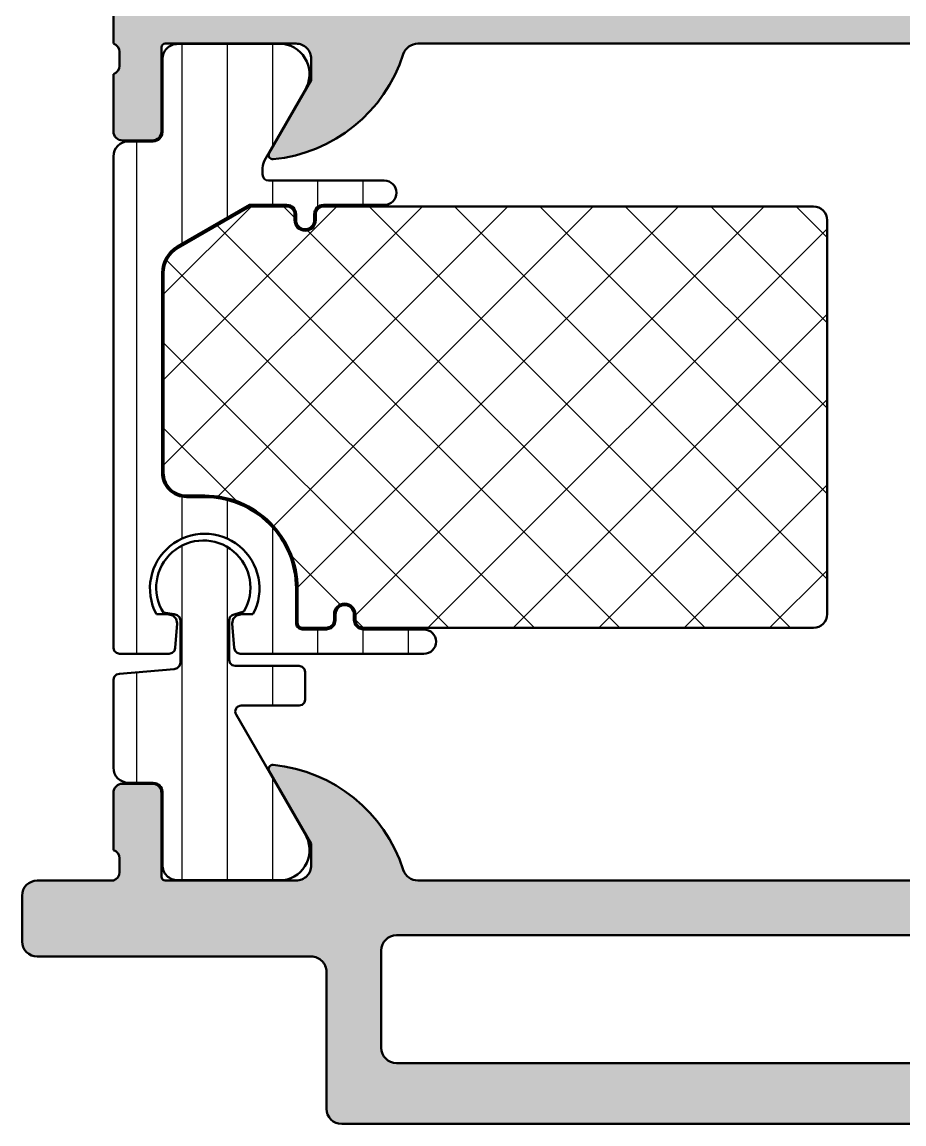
# Model space of a CAD drawing. Extents: x 20 to 78, y 3 to 75.
# Drawn here: x 20 to 48.97, y 3 to 39.21 of the extents above; entities that cross this region are included whole.
import ezdxf

# ---------------------------------------------------------------- set-up
doc = ezdxf.new("R2010")
doc.units = 0
for name, color, linetype, lineweight in [('0S-Alu contour', 7, 'Continuous', 50), ('0S-Alu hatch', 252, 'Continuous', 25), ('0S-Plastic contour', 254, 'Continuous', 50), ('0S-Plastic hatch', 253, 'Continuous', 25), ('0S-PT contour', 91, 'Continuous', 50), ('0S-PT hatch', 103, 'Continuous', 25)]:
    doc.layers.add(name, color=color, linetype=linetype, lineweight=lineweight)
pattern_1 = [(90, (0, 0), (-1.4859, 0), [])]

# ---------------------------------------------------------------- blocks, each defined once
blk = doc.blocks.new('375340__A5071674_271C_4E84_9B0F_8F9642A376C2_')
at = {"layer": '0S-Alu hatch'}
h = blk.add_hatch(color=256, dxfattribs=at)
edge = h.paths.add_edge_path()
edge.add_arc((20.49999999999986, 9.00001525878913), 0.5000000000000391, 180, 269.9999999994097)
edge.add_line((20.49999999999471, 8.50001525878909), (29.49999999999472, 8.50001525878912))
edge.add_ellipse((29.49999999999997, 8.000015258789148), major_axis=(-0.4999999999999716, 0), ratio=1, start_angle=180, end_angle=270.00000000060254, ccw=False)
edge.add_line((29.99999999999995, 8.000015258789148), (29.99999999999995, 3.499999999989682))
edge.add_arc((30.49999999999997, 3.500000000000056), 0.5000000000000285, 180, 269.9999999993975)
edge.add_line((30.49999999999471, 3.000000000000028), (77.49999999999471, 3.000000000000028))
edge.add_arc((77.49999999999994, 3.500000000000085), 0.500000000000057, 269.9999999994008, 360)
edge.add_line((78, 3.500000000000085), (78, 4.500015258789004))
edge.add_arc((77.49999999999996, 4.500015258789047), 0.5000000000000427, 0, 90.00000000058787)
edge.add_line((77.49999999999483, 5.00001525878909), (71.49999999999471, 5.00001525878909))
edge.add_ellipse((71.5, 5.500015258789083), major_axis=(-0.4999999999999929, 0), ratio=1, start_angle=0, end_angle=89.99999999939422, ccw=False)
edge.add_line((71, 5.500015258789083), (70.99999999999989, 8.50032806396476))
edge.add_ellipse((71.4999999531564, 8.50032715713316), major_axis=(-0.4999999531573404, 0), ratio=1, start_angle=269.99999463211884, end_angle=359.9998960848389, ccw=False)
edge.add_line((71.5, 9.000327110290497), (72.49999999999989, 9.000328063964815))
edge.add_arc((72.50000347460546, 9.500324589353578), 0.499996525400836, 269.999601836763, 360.0002888809716)
edge.add_line((72.99999999999994, 9.50032711029811), (72.99999999999994, 11.00032806396493))
edge.add_ellipse((73.07883644998506, 11.26784867812456), major_axis=(-0.2788950785628946, 0), ratio=1, start_angle=-1.1645887651362727, end_angle=73.5801241894705, ccw=False)
edge.add_line((72.79999898115089, 11.27351708361127), (72.79999897632993, 11.72711108361124))
edge.add_ellipse((73.07886707191292, 11.73277174605222), major_axis=(-0.2789255417371526, 0), ratio=1, start_angle=-73.57540483567988, end_angle=1.1628706818494265, ccw=False)
edge.add_line((72.9999999734262, 12.00031508573693), (72.9999999534447, 13.88032608574546))
edge.add_arc((72.69999995344469, 13.88032608255694), 0.3000000000000114, 1.2074182697e-06, 90.00000060895937)
edge.add_line((72.69999995025618, 14.18032608255695), (71.7200256312134, 14.18032607214138))
edge.add_arc((71.72002563440192, 13.88032607214137), 0.3000000000000078, 90.00000060896207, 180)
edge.add_line((71.42002563440191, 13.88032607214137), (71.42002566394883, 11.1003292663688))
edge.add_ellipse((71.32002566394883, 11.10032926530596), major_axis=(-0.1000000000000085, 0), ratio=1, start_angle=90.0000159331928, end_angle=180.0000008537737, ccw=False)
edge.add_line((71.3200256917575, 11.00032926530595), (66.99999999999994, 11.00032806396481))
edge.add_ellipse((66.99999999999994, 11.50032806396481), major_axis=(-0.5, 0), ratio=1, start_angle=0, end_angle=90, ccw=False)
edge.add_line((66.49999999999994, 11.50032806396481), (66.5, 12.2003280639648))
edge.add_line((66.5, 12.2003280639648), (67.8814954576223, 14.59314838699237))
edge.add_arc((67.76188021535167, 14.66220827931655), 0.1381197846482826, 329.9999999999814, 455.6225775507662)
edge.add_arc((68.23822324117376, 9.823719202117354), 4.999999999999666, 95.62257755079301, 162.2515836439292)
edge.add_ellipse((62.99999999999987, 11.50032806396526), major_axis=(-0.5000000000004409, 0), ratio=1, start_angle=90.00000000000159, end_angle=162.251583643929, ccw=False)
edge.add_line((62.99999999999989, 11.00032806396482), (32.99998855590814, 11.00032806396481))
edge.add_ellipse((32.99998855590851, 11.50032806396469), major_axis=(-0.4999999999998828, 0), ratio=1, start_angle=17.74841635603059, end_angle=89.99999999995771, ccw=False)
edge.add_arc((27.76176531473476, 9.823719202116813), 5.000000000000082, 17.7484163560751, 84.3774224492117)
edge.add_arc((28.23810834055643, 14.66220827931647), 0.1381197846482686, 84.37742244921245, 210.0000000000044)
edge.add_line((28.1184930982858, 14.59314838699233), (29.49998855590817, 12.2003280639648))
edge.add_line((29.49998855590817, 12.2003280639648), (29.49998855590815, 11.50032806396481))
edge.add_ellipse((28.99998855590815, 11.50032806396481), major_axis=(-0.5, 0), ratio=1, start_angle=89.9999999999992, end_angle=180, ccw=False)
edge.add_line((28.99998855590814, 11.00032806396481), (24.69996287495087, 11.00032806396481))
edge.add_ellipse((24.69996287495087, 11.12032806396481), major_axis=(-0.1199999999999992, 0), ratio=1, start_angle=0, end_angle=90, ccw=False)
edge.add_line((24.57996287495087, 11.12032806396481), (24.57996287495087, 13.88032606396478))
edge.add_arc((24.27996287495086, 13.8803260639648), 0.3000000000000114, 0, 89.99999999999729)
edge.add_line((24.27996287495088, 14.18032606396481), (23.29998855590808, 14.18032606396481))
edge.add_arc((23.29998855590809, 13.88032606396482), 0.2999999999999865, 90.00000000000273, 180)
edge.add_line((22.99998855590811, 13.88032606396482), (22.9999885559081, 12.00031506395627))
edge.add_ellipse((22.92112146026494, 11.73277172343335), major_axis=(-0.2789255417371317, 0), ratio=1, start_angle=178.8371299271142, end_angle=253.575405444647, ccw=False)
edge.add_line((23.19998955590809, 11.72711106395629), (23.1999895559081, 11.27351706395632))
edge.add_ellipse((22.92115210500374, 11.26784865915085), major_axis=(-0.2788950606229541, 0), ratio=1, start_angle=106.41987709350869, end_angle=181.1645887000774, ccw=False)
edge.add_line((22.99998855590808, 11.00032806396482), (20.49999618530267, 11.00032806396481))
edge.add_arc((20.5000080903287, 10.5003161589388), 0.5000119051677437, 90.0013641830113, 179.9986358169143)
edge.add_line((19.99999618530268, 10.50032806396547), (19.99999999999982, 9.00001525878913))
edge = h.paths.add_edge_path()
edge.add_ellipse((32.29998779296871, 5.500015258789161), major_axis=(-0.500000000000071, 0), ratio=1, start_angle=0, end_angle=89.99999999939911, ccw=False)
edge.add_line((31.79998779296864, 5.500015258789161), (31.79998779296864, 8.700332641601669))
edge.add_ellipse((32.2999877929687, 8.700332641601669), major_axis=(-0.500000000000064, 0), ratio=1, start_angle=270.00000000059356, end_angle=360, ccw=False)
edge.add_line((32.29998779296352, 9.200332641601733), (68.70000076293945, 9.200332641601534))
edge.add_ellipse((68.69999554793452, 8.700327426596651), major_axis=(-0.5000052150320791, 0), ratio=1, start_angle=180.0005975897139, end_angle=269.9994024106873, ccw=False)
edge.add_line((69.20000076293941, 8.700332641601562), (69.19998168945307, 5.500015258789083))
edge.add_ellipse((68.6999816894531, 5.500015258789083), major_axis=(-0.4999999999999716, 0), ratio=1, start_angle=89.999999999404, end_angle=180, ccw=False)
edge.add_line((68.6999816894479, 5.000015258789112), (32.29998779296347, 5.00001525878909))
at = {"layer": '0S-Alu contour', "color": 7}
for points in [[(28.1184930982858, 14.59314838699233), (29.49998855590817, 12.2003280639648), (29.49998855590815, 11.50032806396481)], [(66.49999999999994, 11.50032806396481), (66.5, 12.2003280639648), (67.8814954576223, 14.59314838699237)], [(24.27996287495088, 14.18032606396481), (23.29998855590808, 14.18032606396481)], [(72.69999995025618, 14.18032608255695), (71.7200256312134, 14.18032607214138)], [(22.99998855590811, 13.88032606396482), (22.9999885559081, 12.00031506395627)], [(24.57996287495087, 11.12032806396481), (24.57996287495087, 13.88032606396478)], [(71.42002563440191, 13.88032607214137), (71.42002566394883, 11.1003292663688)], [(72.9999999734262, 12.00031508573693), (72.9999999534447, 13.88032608574546)], [(23.19998955590809, 11.72711106395629), (23.1999895559081, 11.27351706395632)], [(72.79999898115089, 11.27351708361127), (72.79999897632993, 11.72711108361124)], [(22.99998855590808, 11.00032806396482), (20.49999618530267, 11.00032806396481)], [(28.99998855590814, 11.00032806396481), (24.69996287495087, 11.00032806396481)], [(62.99999999999989, 11.00032806396482), (32.99998855590814, 11.00032806396481)], [(71.3200256917575, 11.00032926530595), (66.99999999999994, 11.00032806396481)], [(72.99999999999994, 9.50032711029811), (72.99999999999994, 11.00032806396493)], [(19.99999618530268, 10.50032806396547), (19.99999999999982, 9.00001525878913)], [(32.29998779296352, 9.200332641601733), (68.70000076293945, 9.200332641601534)], [(31.79998779296864, 5.500015258789161), (31.79998779296864, 8.700332641601669)], [(69.20000076293941, 8.700332641601562), (69.19998168945307, 5.500015258789083)], [(71.5, 9.000327110290497), (72.49999999999989, 9.000328063964815)], [(20.49999999999471, 8.50001525878909), (29.49999999999472, 8.50001525878912)], [(71, 5.500015258789083), (70.99999999999989, 8.50032806396476)], [(29.99999999999995, 8.000015258789148), (29.99999999999995, 3.499999999989682)], [(68.6999816894479, 5.000015258789112), (32.29998779296347, 5.00001525878909)], [(77.49999999999483, 5.00001525878909), (71.49999999999471, 5.00001525878909)], [(78, 3.500000000000085), (78, 4.500015258789004)], [(30.49999999999471, 3.000000000000028), (77.49999999999471, 3.000000000000028)]]:
    blk.add_lwpolyline(points, dxfattribs=at)
for centre, radius, start, end in [((28.23810834055643, 14.66220827931647), 0.1381197846482686, 84.37742244921245, 210.0000000000044), ((27.76176531473476, 9.823719202116813), 5.000000000000082, 17.7484163560751, 84.3774224492117), ((68.23822324117376, 9.823719202117354), 4.999999999999666, 95.62257755079301, 162.2515836439292), ((67.76188021535167, 14.66220827931655), 0.1381197846482826, 329.9999999999814, 95.62257755076632), ((23.29998855590809, 13.88032606396482), 0.2999999999999865, 90.00000000000273, 180), ((24.27996287495086, 13.8803260639648), 0.3000000000000114, 0, 89.99999999999729), ((71.72002563440192, 13.88032607214137), 0.3000000000000078, 90.00000060896207, 180), ((72.69999995344469, 13.88032608255694), 0.3000000000000114, 1.2074182697e-06, 90.00000060895937), ((20.5000080903287, 10.5003161589388), 0.5000119051677437, 90.0013641830113, 179.9986358169143), ((72.50000347460546, 9.500324589353578), 0.499996525400836, 269.999601836763, 0.0002888809716084), ((20.49999999999986, 9.00001525878913), 0.5000000000000391, 180, 269.9999999994097), ((77.49999999999996, 4.500015258789047), 0.5000000000000427, 0, 90.00000000058787), ((30.49999999999997, 3.500000000000056), 0.5000000000000285, 180, 269.9999999993975), ((77.49999999999994, 3.500000000000085), 0.500000000000057, 269.9999999994008, 0)]:
    blk.add_arc(centre, radius, start, end, dxfattribs=at)
at = {"layer": '0S-Alu contour', "color": 7, "extrusion": (0, 0, -1)}
for centre, radius, start, end in [((-22.92112146026494, 11.73277172343335), 0.2789255417371317, 106.424594555353, 181.1628700728859), ((-73.07886707191292, 11.73277174605222), 0.2789255417371526, 358.8371293181506, 73.57540483567992), ((-22.92115210500374, 11.26784865915085), 0.2788950606229541, 178.8354112999226, 253.5801229064913), ((-28.99998855590815, 11.50032806396481), 0.5, 180, 270.0000000000008), ((-32.99998855590851, 11.50032806396469), 0.4999999999998828, 270.0000000000423, 342.2515836439694), ((-62.99999999999987, 11.50032806396526), 0.5000000000004409, 197.748416356071, 269.9999999999984), ((-66.99999999999994, 11.50032806396481), 0.5, 270, 0), ((-73.07883644998506, 11.26784867812456), 0.2788950785628946, 286.4198758105295, 1.164588765136262), ((-24.69996287495087, 11.12032806396481), 0.1199999999999992, 270, 0), ((-71.32002566394883, 11.10032926530596), 0.1000000000000085, 179.9999991462263, 269.9999840668072), ((-32.2999877929687, 8.700332641601669), 0.500000000000064, 0, 89.99999999940643), ((-68.69999554793452, 8.700327426596651), 0.5000052150320791, 90.0005975893127, 179.9994024102861), ((-71.4999999531564, 8.50032715713316), 0.4999999531573404, 0.0001039151611164, 90.00000536788116), ((-29.49999999999997, 8.000015258789148), 0.4999999999999716, 89.99999999939747, 180), ((-32.29998779296871, 5.500015258789161), 0.500000000000071, 270.0000000006009, 0), ((-68.6999816894531, 5.500015258789083), 0.4999999999999716, 180, 270.000000000596), ((-71.5, 5.500015258789083), 0.4999999999999929, 270.0000000006058, 0)]:
    blk.add_arc(centre, radius, start, end, dxfattribs=at)
blk = doc.blocks.new('396920__4C8596DD_F384_4D87_B478_83CBD85B1B11_')
at = {"layer": '0S-PT hatch'}
h = blk.add_hatch(dxfattribs=at)
h.set_pattern_fill('ANSI37', color=256, scale=0.625, angle=90, style=0)
h.set_pattern_definition([(135, (0, 0), (-1.403165018917055, -1.403165018917055), []), (225, (0, 0), (1.403165018917055, -1.403165018917055), [])])
edge = h.paths.add_edge_path()
edge.add_line((46.44938741860836, 32.70000000000194), (46.44938741860838, 19.75024507800028))
edge.add_ellipse((45.99938700138305, 19.75024549521864), major_axis=(-0.4500004172255191, 0), ratio=1, start_angle=89.9999468781561, end_angle=179.999946880457, ccw=False)
edge.add_line((45.99938658416468, 19.30024507799332), (31.20656303434222, 19.2999982024299))
edge.add_line((31.20656303434222, 19.2999982024299), (31.0758682237414, 19.3349919706396))
edge.add_line((31.0758682237414, 19.3349919706396), (30.98500325130626, 19.4258443176791))
edge.add_line((30.98500325130626, 19.4258443176791), (30.94998245239246, 19.55656736054949))
edge.add_line((30.94998245239246, 19.55656736054949), (30.94998245239246, 19.74999809265137))
edge.add_arc((30.59998703002918, 19.74999809265137), 0.3499954223632784, 0, 180)
edge.add_line((30.2499916076659, 19.74999809265137), (30.2499916076659, 19.55656736054949))
edge.add_line((30.2499916076659, 19.55656736054949), (30.21497080875209, 19.42584431767909))
edge.add_line((30.21497080875209, 19.42584431767909), (30.12410583631695, 19.3349919706396))
edge.add_line((30.12410583631695, 19.3349919706396), (29.99341061571499, 19.29999809265137))
edge.add_line((29.99341061571499, 19.29999809265137), (29.20656859595027, 19.29999809265137))
edge.add_line((29.20656859595027, 19.29999809265137), (29.12587151653939, 19.32162239777047))
edge.add_line((29.12587151653939, 19.32162239777047), (29.07161213774129, 19.37585915907012))
edge.add_line((29.07161213774129, 19.37585915907012), (29.04998855590808, 19.45659048167748))
edge.add_line((29.04998855590808, 19.45659048167748), (29.04998855589551, 20.59997255743553))
edge.add_arc((26.00005638417011, 20.60004150683832), 3.049932172504766, 359.9987047223895, 450.0012742162533)
edge.add_line((25.99998855590808, 23.64997367858886), (25.39996445744135, 23.64997367858887))
edge.add_ellipse((25.39918394468553, 24.39917064067953), major_axis=(-0.7491973686593121, 0), ratio=1, start_angle=-0.06307231385608247, end_angle=90.0596906726118, ccw=False)
edge.add_line((24.64998702996623, 24.39999537161842), (24.65000228871607, 30.96374640628945))
edge.add_ellipse((25.59993284316944, 30.96380713441112), major_axis=(-0.9499305563945183, 0), ratio=1, start_angle=-60.010337706228995, end_angle=0.003662862479927753, ccw=False)
edge.add_line((25.12511600350764, 31.78655681125431), (27.48715120356548, 33.15000000009987))
edge.add_line((27.48715120356548, 33.15000000009987), (28.69998855590806, 33.15000000009987))
edge.add_ellipse((28.69998855590807, 32.90000000009989), major_axis=(-0.2499999999999787, 0), ratio=1, start_angle=180, end_angle=270.00000000000165, ccw=False)
edge.add_line((28.94998855590805, 32.90000000009989), (28.94998855590802, 32.7000000001))
edge.add_arc((29.29998855590802, 32.70000000009997), 0.3499999999999943, 180, 360)
edge.add_line((29.64998855590801, 32.70000000009993), (29.64998855590802, 32.90000000009987))
edge.add_ellipse((29.89998855581013, 32.90000000009985), major_axis=(-0.2499999999021085, 0), ratio=1, start_angle=269.9999999999984, end_angle=360, ccw=False)
edge.add_line((29.89998855581013, 33.15000000000196), (45.99938741860836, 33.15000000000196))
edge.add_ellipse((45.99938741860836, 32.70000000000195), major_axis=(-0.45000000000001, 0), ratio=1, start_angle=180, end_angle=270, ccw=False)
at = {"layer": '0S-PT contour', "color": 7}
for points in [[(25.12511600350764, 31.78655681125431), (27.48715120356548, 33.15000000009987), (28.69998855590806, 33.15000000009987)], [(29.89998855581013, 33.15000000000196), (45.99938741860836, 33.15000000000196)], [(28.94998855590805, 32.90000000009989), (28.94998855590802, 32.7000000001)], [(29.64998855590801, 32.70000000009993), (29.64998855590802, 32.90000000009987)], [(46.44938741860836, 32.70000000000194), (46.44938741860838, 19.75024507800028)], [(24.64998702996623, 24.39999537161842), (24.65000228871607, 30.96374640628945)], [(25.99998855590808, 23.64997367858886), (25.39996445744135, 23.64997367858887)], [(30.2499916076659, 19.74999809265137), (30.2499916076659, 19.55656736054949), (30.21497080875209, 19.42584431767909), (30.12410583631695, 19.3349919706396), (29.99341061571499, 19.29999809265137), (29.20656859595027, 19.29999809265137), (29.12587151653939, 19.32162239777047), (29.07161213774129, 19.37585915907012), (29.04998855590808, 19.45659048167748), (29.04998855589551, 20.59997255743553)], [(45.99938658416468, 19.30024507799332), (31.20656303434222, 19.2999982024299), (31.0758682237414, 19.3349919706396), (30.98500325130626, 19.4258443176791), (30.94998245239246, 19.55656736054949), (30.94998245239246, 19.74999809265137)]]:
    blk.add_lwpolyline(points, dxfattribs=at)
at = {"layer": '0S-PT contour', "color": 7, "extrusion": (0, 0, -1)}
for centre, radius, start, end in [((-28.69998855590807, 32.90000000009989), 0.2499999999999787, 89.99999999999837, 180), ((-29.89998855581013, 32.90000000009985), 0.2499999999021085, 0, 90.0000000000016), ((-45.99938741860836, 32.70000000000195), 0.45000000000001, 90, 180), ((-25.59993284316944, 30.96380713441112), 0.9499305563945183, 359.9963371375201, 60.01033770622909), ((-25.39918394468553, 24.39917064067953), 0.7491973686593121, 269.9403093273882, 0.0630723138560734), ((-45.99938700138305, 19.75024549521864), 0.4500004172255191, 180.0000531195431, 270.0000531218439)]:
    blk.add_arc(centre, radius, start, end, dxfattribs=at)
at = {"layer": '0S-PT contour', "color": 7}
for centre, radius, start, end in [((29.29998855590802, 32.70000000009997), 0.3499999999999943, 180, 0), ((26.00005638417011, 20.60004150683832), 3.049932172504766, 359.9987047223895, 90.00127421625345), ((30.59998703002918, 19.74999809265137), 0.3499954223632784, 0, 180)]:
    blk.add_arc(centre, radius, start, end, dxfattribs=at)
blk = doc.blocks.new('244459__AC89F618_1241_4E3F_944A_7734D0C1E41D___4412F207_2E21_4C2D_89C8_6BF195D587E9_')
at = {"layer": '0S-Plastic hatch'}
h = blk.add_hatch(dxfattribs=at)
h.set_pattern_fill('ANSI31', color=256, scale=0.4680000000000001, angle=45, style=0)
h.set_pattern_definition(pattern_1)
edge = h.paths.add_edge_path()
edge.add_arc((23.49998855590808, 14.709997), 0.5, 180, 270)
edge.add_line((23.49998855590808, 14.209997), (24.31031988924142, 14.209997))
edge.add_ellipse((24.31031988924142, 13.909997), major_axis=(-0.3000000000000024, 0), ratio=1, start_angle=180, end_angle=270.00000000000136, ccw=False)
edge.add_line((24.61031988924143, 13.909997), (24.6099879388444, 11.50999861706369))
edge.add_arc((25.10998391628301, 11.50999597743861), 0.4999959774455762, 179.9996975182267, 270.0003024811859)
edge.add_line((25.10998655590808, 11.01), (28.58652805400756, 11.01))
edge.add_arc((28.44421740501621, 11.99981807472284), 0.9999960709244742, 278.1816080518999, 392.7270160998405)
edge.add_line((29.28547005400755, 12.540453), (27.02829234460199, 16.45000001028018))
edge.add_ellipse((27.20149743129415, 16.55), major_axis=(-0.2000000000000039, 0), ratio=1, start_angle=-90, end_angle=29.999996599343092, ccw=False)
edge.add_line((27.20149743129415, 16.75), (29.09997940063465, 16.75))
edge.add_line((29.09997940063465, 16.75), (29.19990158081043, 16.77691650390625))
edge.add_line((29.19990158081043, 16.77691650390625), (29.27306747436512, 16.85009765625))
edge.add_line((29.27306747436512, 16.85009765625), (29.29998397827136, 16.95001220703125))
edge.add_line((29.29998397827136, 16.95001220703125), (29.29998397827136, 17.85000610351562))
edge.add_line((29.29998397827136, 17.85000610351562), (29.27307510375964, 17.94992065429687))
edge.add_line((29.27307510375964, 17.94992065429687), (29.19990158081043, 18.02310180664062))
edge.add_line((29.19990158081043, 18.02310180664062), (29.09997940063465, 18.05001831054687))
edge.add_line((29.09997940063465, 18.05001831054687), (26.99998092651355, 18.05001831054687))
edge.add_line((26.99998092651355, 18.05001831054687), (26.9000663757323, 18.07693481445312))
edge.add_line((26.9000663757323, 18.07693481445312), (26.82689285278308, 18.15008544921875))
edge.add_line((26.82689285278308, 18.15008544921875), (26.79998397827136, 18.25))
edge.add_line((26.79998397827136, 18.25), (26.79998397827136, 19.55002021789551))
edge.add_line((26.79998397827136, 19.55002021789551), (26.82689285278308, 19.64993476867675))
edge.add_line((26.82689285278308, 19.64993476867675), (26.9000663757323, 19.72311592102051))
edge.add_line((26.9000663757323, 19.72311592102051), (26.99998855590808, 19.75003242492675))
edge.add_line((26.99998855590808, 19.75003242492675), (27.28691777583112, 19.83589666460742))
edge.add_arc((25.955723428257, 20.62517333012356), 1.547590399860873, 329.3359308822939, 572.1180764918583)
edge.add_line((24.6449851989745, 19.80237241857879), (24.99998092651355, 19.75003242492675))
edge.add_line((24.99998092651355, 19.75003242492675), (25.09990310668933, 19.72311592102051))
edge.add_line((25.09990310668933, 19.72311592102051), (25.17307662963855, 19.64993476867675))
edge.add_line((25.17307662963855, 19.64993476867675), (25.19998550415027, 19.55002021789551))
edge.add_line((25.19998550415027, 19.55002021789551), (25.19998550415027, 18.1500244140625))
edge.add_line((25.19998550415027, 18.1500244140625), (25.17307662963855, 18.05007934570312))
edge.add_line((25.17307662963855, 18.05007934570312), (25.09990310668933, 17.9769287109375))
edge.add_line((25.09990310668933, 17.9769287109375), (24.99998855590809, 17.95001220703125))
edge.add_line((24.99998855590809, 17.95001220703125), (23.19998550415027, 17.79251098632812))
edge.add_line((23.19998550415027, 17.79251098632812), (23.10007095336902, 17.76559448242187))
edge.add_line((23.10007095336902, 17.76559448242187), (23.0268974304198, 17.69241333007812))
edge.add_line((23.0268974304198, 17.69241333007812), (22.99998855590835, 17.59249877929687))
edge.add_line((22.99998855590835, 17.59249877929687), (22.99998855590808, 14.709997))
at = {"layer": '0S-Plastic contour', "color": 7}
for points in [[(24.6449851989745, 19.80237241857879), (24.99998092651355, 19.75003242492675), (25.09990310668933, 19.72311592102051), (25.17307662963855, 19.64993476867675), (25.19998550415027, 19.55002021789551), (25.19998550415027, 18.1500244140625), (25.17307662963855, 18.05007934570312), (25.09990310668933, 17.9769287109375), (24.99998855590809, 17.95001220703125), (23.19998550415027, 17.79251098632812), (23.10007095336902, 17.76559448242187), (23.0268974304198, 17.69241333007812), (22.99998855590835, 17.59249877929687), (22.99998855590808, 14.709997)], [(27.20149743129415, 16.75), (29.09997940063465, 16.75), (29.19990158081043, 16.77691650390625), (29.27306747436512, 16.85009765625), (29.29998397827136, 16.95001220703125), (29.29998397827136, 17.85000610351562), (29.27307510375964, 17.94992065429687), (29.19990158081043, 18.02310180664062), (29.09997940063465, 18.05001831054687), (26.99998092651355, 18.05001831054687), (26.9000663757323, 18.07693481445312), (26.82689285278308, 18.15008544921875), (26.79998397827136, 18.25), (26.79998397827136, 19.55002021789551), (26.82689285278308, 19.64993476867675), (26.9000663757323, 19.72311592102051), (26.99998855590808, 19.75003242492675), (27.28691777583112, 19.83589666460742)], [(29.28547005400755, 12.540453), (27.02829234460199, 16.45000001028018)], [(23.49998855590808, 14.209997), (24.31031988924142, 14.209997)], [(24.61031988924143, 13.909997), (24.6099879388444, 11.50999861706369)], [(25.10998655590808, 11.01), (28.58652805400756, 11.01)]]:
    blk.add_lwpolyline(points, dxfattribs=at)
for centre, radius, start, end in [((25.955723428257, 20.62517333012356), 1.547590399860873, 329.3359308822939, 212.1180764918583), ((23.49998855590808, 14.709997), 0.5, 180, 270), ((28.44421740501621, 11.99981807472284), 0.9999960709244742, 278.1816080518999, 32.72701609984053), ((25.10998391628301, 11.50999597743861), 0.4999959774455762, 179.9996975182267, 270.0003024811859)]:
    blk.add_arc(centre, radius, start, end, dxfattribs=at)
at = {"layer": '0S-Plastic contour', "color": 7, "extrusion": (0, 0, -1)}
for centre, radius, start, end in [((-27.20149743129415, 16.55), 0.2000000000000039, 330.0000034006569, 90), ((-24.31031988924142, 13.909997), 0.3000000000000025, 89.99999999999864, 180)]:
    blk.add_arc(centre, radius, start, end, dxfattribs=at)
blk = doc.blocks.new('244459__7D7C4C1E_C93D_44DE_877D_CED6B408ABBB___510D1E18_477C_4E93_AF02_49BF11084883_')
at = {"layer": '0S-Plastic hatch'}
h = blk.add_hatch(dxfattribs=at)
h.set_pattern_fill('ANSI31', color=256, scale=0.4680000000000001, angle=45, style=0)
h.set_pattern_definition(pattern_1)
edge = h.paths.add_edge_path()
edge.add_line((22.99998855590808, 34.79000300009986), (22.99998855590808, 18.65002250671387))
edge.add_line((22.99998855590808, 18.65002250671387), (23.02690505981433, 18.55010795593262))
edge.add_line((23.02690505981433, 18.55010795593262), (23.10007095336902, 18.47692680358887))
edge.add_line((23.10007095336902, 18.47692680358887), (23.20000076293933, 18.45001029968262))
edge.add_line((23.20000076293933, 18.45001029968262), (24.83000564575184, 18.45001029968262))
edge.add_line((24.83000564575184, 18.45001029968262), (24.92992019653308, 18.47692680358887))
edge.add_line((24.92992019653308, 18.47692680358887), (25.00308609008777, 18.55010795593262))
edge.add_line((25.00308609008777, 18.55010795593262), (25.03000259399402, 18.65002250671387))
edge.add_line((25.03000259399402, 18.65002250671387), (25.09999465942371, 19.45001029968262))
edge.add_line((25.09999465942371, 19.45001029968262), (25.05998611450183, 19.60015678405762))
edge.add_line((25.05998611450183, 19.60015678405762), (24.95012283325183, 19.71002006530762))
edge.add_line((24.95012283325183, 19.71002006530762), (24.78198623657215, 19.74999809265137))
edge.add_line((24.78198623657215, 19.74999809265137), (24.41342544555652, 19.74999809265137))
edge.add_ellipse((25.99998855590808, 20.59650078484448), major_axis=(-1.798262859266857, 0), ratio=1, start_angle=151.918075429822, end_angle=28.081924570178103, ccw=False)
edge.add_line((27.58655166625965, 19.74999809265137), (27.21799087524402, 19.74999809265137))
edge.add_line((27.21799087524402, 19.74999809265137), (27.04985427856434, 19.71002006530762))
edge.add_line((27.04985427856434, 19.71002006530762), (26.93999099731434, 19.60015678405762))
edge.add_line((26.93999099731434, 19.60015678405762), (26.89999771118152, 19.45001029968262))
edge.add_line((26.89999771118152, 19.45001029968262), (26.96998977661121, 18.65002250671387))
edge.add_line((26.96998977661121, 18.65002250671387), (26.9968910217284, 18.55010795593262))
edge.add_line((26.9968910217284, 18.55010795593262), (27.07005691528308, 18.47692680358887))
edge.add_line((27.07005691528308, 18.47692680358887), (27.1699867248534, 18.45001029968262))
edge.add_line((27.1699867248534, 18.45001029968262), (33.19998550415028, 18.45001029968262))
edge.add_arc((33.19998550415028, 18.85000419616699), 0.399993896484375, 270, 450)
edge.add_line((33.19998550415028, 19.24999809265137), (31.19998550415028, 19.24999809265137))
edge.add_line((31.19998550415028, 19.24999809265137), (31.0499916076659, 19.29015922546387))
edge.add_line((31.0499916076659, 19.29015922546387), (30.94017410278308, 19.39996147155761))
edge.add_line((30.94017410278308, 19.39996147155761), (30.89998245239246, 19.54998588562012))
edge.add_line((30.89998245239246, 19.54998588562012), (30.89998245239246, 19.74999809265137))
edge.add_arc((30.59998703002918, 19.74999809265137), 0.2999954223632812, 0, 180)
edge.add_line((30.29999160766589, 19.74999809265137), (30.29999160766589, 19.54998588562012))
edge.add_line((30.29999160766589, 19.54998588562012), (30.25979995727527, 19.39996147155762))
edge.add_line((30.25979995727527, 19.39996147155762), (30.14998245239246, 19.29015922546387))
edge.add_line((30.14998245239246, 19.29015922546387), (29.99998855590808, 19.24999809265137))
edge.add_line((29.99998855590808, 19.24999809265137), (29.19998550415027, 19.24999809265137))
edge.add_line((29.19998550415027, 19.24999809265137), (29.09999465942371, 19.27679252624512))
edge.add_line((29.09999465942371, 19.27679252624512), (29.02678298950183, 19.34997367858887))
edge.add_line((29.02678298950183, 19.34997367858887), (28.99998855590808, 19.45001029968262))
edge.add_line((28.99998855590808, 19.45001029968262), (28.99998855590808, 20.59997367858887))
edge.add_arc((26.00005582359973, 20.60004094628051), 2.999932733062533, 359.9987152527758, 450.0012847470833)
edge.add_line((25.99998855590808, 23.59997367858887), (25.39999008178699, 23.59997367858887))
edge.add_ellipse((25.39918394468552, 24.39917064067953), major_axis=(-0.7991973686593088, 0), ratio=1, start_angle=-0.061071694723978, end_angle=90.05779331022188, ccw=False)
edge.add_line((24.59998703002917, 24.40002250671391), (24.60000228881824, 30.96374320983886))
edge.add_ellipse((25.59993284316943, 30.96380713441111), major_axis=(-0.9999305563945053, 0), ratio=1, start_angle=-60.01033770622979, end_angle=0.003662862579403736, ccw=False)
edge.add_line((25.10012381663326, 31.82986259141395), (27.47375611325458, 33.20000000009987))
edge.add_line((27.47375611325458, 33.20000000009987), (28.69998855590806, 33.20000000009986))
edge.add_ellipse((28.69998855590807, 32.90000000009989), major_axis=(-0.2999999999999687, 0), ratio=1, start_angle=180, end_angle=270.00000000000136, ccw=False)
edge.add_line((28.99998855590804, 32.90000000009989), (28.99998855590802, 32.7000000001))
edge.add_arc((29.29998855590802, 32.70000000009997), 0.2999999999999971, 180, 360)
edge.add_line((29.59998855590801, 32.70000000009993), (29.59998855590802, 32.90000000009987))
edge.add_ellipse((29.89998855590801, 32.90000000009985), major_axis=(-0.29999999999999, 0), ratio=1, start_angle=269.99999999999727, end_angle=360, ccw=False)
edge.add_line((29.89998855590803, 33.20000000009984), (31.89998855590806, 33.20000000009986))
edge.add_arc((31.89998855590805, 33.60000000009987), 0.4000000000000057, 270.000000000001, 450.000000000001)
edge.add_line((31.89998855590804, 34.00000000009987), (28.09998855590804, 34.00000000009987))
edge.add_ellipse((28.09998855590804, 34.20000000009988), major_axis=(-0.2000000000000028, 0), ratio=1, start_angle=0, end_angle=90, ccw=False)
edge.add_line((27.89998855590803, 34.20000000009988), (27.89998855590802, 34.41474721315084))
edge.add_ellipse((28.39998855590805, 34.41474721315084), major_axis=(-0.5000000000000285, 0), ratio=1, start_angle=330.00004886373614, end_angle=360, ccw=False)
edge.add_line((27.9669756408077, 34.6647468438632), (29.28547005400755, 36.95954700009986))
edge.add_arc((28.4442174050162, 37.50018192537702), 0.9999960709244797, 327.2729839001594, 441.8183919481002)
edge.add_line((28.58652805400755, 38.49000000009987), (25.10998655590781, 38.49000010568574))
edge.add_arc((25.10998391628273, 37.99000412824712), 0.4999959774455904, 89.99969751881414, 180.0003024817733)
edge.add_line((24.60998793884411, 37.99000148861692), (24.61031988924114, 35.59000310568573))
edge.add_ellipse((24.31031988924113, 35.59000310568574), major_axis=(-0.3000000000000114, 0), ratio=1, start_angle=90, end_angle=180, ccw=False)
edge.add_line((24.31031988924113, 35.29000310568573), (23.49998849075828, 35.29000300009986))
edge.add_arc((23.49998855590808, 34.79000300009986), 0.5000000000000043, 90.00000746561778, 180)
at = {"layer": '0S-Plastic contour', "color": 7}
for points in [[(28.58652805400755, 38.49000000009987), (25.10998655590781, 38.49000010568574)], [(24.60998793884411, 37.99000148861692), (24.61031988924114, 35.59000310568573)], [(27.9669756408077, 34.6647468438632), (29.28547005400755, 36.95954700009986)], [(24.31031988924113, 35.29000310568573), (23.49998849075828, 35.29000300009986)], [(22.99998855590808, 34.79000300009986), (22.99998855590808, 18.65002250671387), (23.02690505981433, 18.55010795593262), (23.10007095336902, 18.47692680358887), (23.20000076293933, 18.45001029968262), (24.83000564575184, 18.45001029968262), (24.92992019653308, 18.47692680358887), (25.00308609008777, 18.55010795593262), (25.03000259399402, 18.65002250671387), (25.09999465942371, 19.45001029968262), (25.05998611450183, 19.60015678405762), (24.95012283325183, 19.71002006530762), (24.78198623657215, 19.74999809265137), (24.41342544555652, 19.74999809265137)], [(27.89998855590803, 34.20000000009988), (27.89998855590802, 34.41474721315084)], [(31.89998855590804, 34.00000000009987), (28.09998855590804, 34.00000000009987)], [(25.10012381663326, 31.82986259141395), (27.47375611325458, 33.20000000009987), (28.69998855590806, 33.20000000009986)], [(29.89998855590803, 33.20000000009984), (31.89998855590806, 33.20000000009986)], [(28.99998855590804, 32.90000000009989), (28.99998855590802, 32.7000000001)], [(29.59998855590801, 32.70000000009993), (29.59998855590802, 32.90000000009987)], [(24.59998703002917, 24.40002250671391), (24.60000228881824, 30.96374320983886)], [(25.99998855590808, 23.59997367858887), (25.39999008178699, 23.59997367858887)], [(30.29999160766589, 19.74999809265137), (30.29999160766589, 19.54998588562012), (30.25979995727527, 19.39996147155762), (30.14998245239246, 19.29015922546387), (29.99998855590808, 19.24999809265137), (29.19998550415027, 19.24999809265137), (29.09999465942371, 19.27679252624512), (29.02678298950183, 19.34997367858887), (28.99998855590808, 19.45001029968262), (28.99998855590808, 20.59997367858887)], [(27.58655166625965, 19.74999809265137), (27.21799087524402, 19.74999809265137), (27.04985427856434, 19.71002006530762), (26.93999099731434, 19.60015678405762), (26.89999771118152, 19.45001029968262), (26.96998977661121, 18.65002250671387), (26.9968910217284, 18.55010795593262), (27.07005691528308, 18.47692680358887), (27.1699867248534, 18.45001029968262), (33.19998550415028, 18.45001029968262)], [(33.19998550415028, 19.24999809265137), (31.19998550415028, 19.24999809265137), (31.0499916076659, 19.29015922546387), (30.94017410278308, 19.39996147155761), (30.89998245239246, 19.54998588562012), (30.89998245239246, 19.74999809265137)]]:
    blk.add_lwpolyline(points, dxfattribs=at)
for centre, radius, start, end in [((25.10998391628273, 37.99000412824712), 0.4999959774455904, 89.99969751881414, 180.0003024817733), ((28.4442174050162, 37.50018192537702), 0.9999960709244797, 327.2729839001594, 81.81839194810021), ((23.49998855590808, 34.79000300009986), 0.5000000000000043, 90.00000746561778, 180), ((31.89998855590805, 33.60000000009987), 0.4000000000000057, 270.000000000001, 90.00000000000102), ((29.29998855590802, 32.70000000009997), 0.2999999999999971, 180, 0), ((26.00005582359973, 20.60004094628051), 2.999932733062533, 359.9987152527758, 90.0012847470833), ((30.59998703002918, 19.74999809265137), 0.2999954223632812, 0, 180), ((33.19998550415028, 18.85000419616699), 0.399993896484375, 270, 90)]:
    blk.add_arc(centre, radius, start, end, dxfattribs=at)
at = {"layer": '0S-Plastic contour', "color": 7, "extrusion": (0, 0, -1)}
for centre, radius, start, end in [((-24.31031988924113, 35.59000310568574), 0.3000000000000114, 180, 270), ((-28.39998855590805, 34.41474721315084), 0.5000000000000285, 0, 29.99995113626387), ((-28.09998855590804, 34.20000000009988), 0.2000000000000028, 270, 0), ((-28.69998855590807, 32.90000000009989), 0.2999999999999687, 89.99999999999864, 180), ((-29.89998855590801, 32.90000000009985), 0.29999999999999, 0, 90.00000000000273), ((-25.59993284316943, 30.96380713441111), 0.9999305563945053, 359.9963371374206, 60.01033770622979), ((-25.39918394468552, 24.39917064067953), 0.7991973686593088, 269.9422066897781, 0.0610716947241366), ((-25.99998855590808, 20.59650078484448), 1.798262859266857, 331.9180754298219, 208.0819245701781)]:
    blk.add_arc(centre, radius, start, end, dxfattribs=at)
blk = doc.blocks.new('397890__5B881F3B_EAB7_4B99_B15B_041F77D8BABE_')
at = {"layer": '0S-Alu hatch'}
h = blk.add_hatch(color=256, dxfattribs=at)
edge = h.paths.add_edge_path()
edge.add_arc((20.49999715064845, 66.00000523351567), 0.499994766490075, 90.0002745478897, 180.0005997229651)
edge.add_line((20.00000238418576, 66.00000000000027), (19.99999952311118, 65.69999523167999))
edge.add_arc((20.49999641645262, 65.69999689334142), 0.4999968933441935, 180.0001904125791, 269.9998095864456)
edge.add_line((20.49999475479121, 65.19999999999999), (22.9999947547912, 65.2))
edge.add_line((22.9999947547912, 65.2), (22.9999947547912, 58.5))
edge.add_ellipse((22.47501896245874, 58), major_axis=(-0.7249824705019403, 0), ratio=1, start_angle=136.3958616163872, end_angle=223.6041383836129, ccw=False)
edge.add_line((22.9999947547912, 57.5), (22.9999947547912, 53))
edge.add_ellipse((22.47501896245874, 52.5), major_axis=(-0.7249824705019403, 0), ratio=1, start_angle=136.3958616163872, end_angle=223.6041383836129, ccw=False)
edge.add_line((22.9999947547912, 52), (22.99999475479119, 38.49999999999998))
edge.add_ellipse((22.92115830824814, 38.23247940800687), major_axis=(-0.2788950563274228, 0), ratio=1, start_angle=178.8354106258985, end_angle=253.5801235805057, ccw=False)
edge.add_line((23.19999575479117, 38.22681100000848), (23.1999957547912, 37.77321700000849))
edge.add_ellipse((22.92112765914804, 37.76755634053144), major_axis=(-0.2789255417371433, 0), ratio=1, start_angle=106.42459455535251, end_angle=181.1628700728853, ccw=False)
edge.add_line((22.9999947547912, 37.50001300000851), (22.99999475479122, 35.62000199999999))
edge.add_arc((23.29999475479123, 35.620002), 0.3000000000000043, 180, 269.9999999999973)
edge.add_line((23.29999475479121, 35.320002), (24.27996907383399, 35.320002))
edge.add_arc((24.27996907383399, 35.62000199999999), 0.2999999999999971, 270, 360)
edge.add_line((24.57996907383399, 35.62000199999999), (24.579969073834, 38.38))
edge.add_ellipse((24.69996907383398, 38.38), major_axis=(-0.1199999999999832, 0), ratio=1, start_angle=269.9999999999966, end_angle=360, ccw=False)
edge.add_line((24.69996907383399, 38.49999999999998), (28.99999475479118, 38.49999999999998))
edge.add_ellipse((28.9999947547912, 37.99999999999998), major_axis=(-0.5, 0), ratio=1, start_angle=180, end_angle=270.00000000000165, ccw=False)
edge.add_line((29.4999947547912, 37.99999999999998), (29.49999475479119, 37.3))
edge.add_line((29.49999475479119, 37.3), (28.11849929716885, 34.90717967697243))
edge.add_arc((28.23811453943952, 34.83811978464827), 0.1381197846483045, 149.9999999999952, 275.622577550786)
edge.add_arc((27.76177151361738, 39.67660886184763), 4.999999999999852, 275.6225775507938, 342.2515836439302)
edge.add_ellipse((32.99999475479117, 37.99999999999984), major_axis=(-0.5000000000001317, 0), ratio=1, start_angle=269.99999999999676, end_angle=342.2515836439277, ccw=False)
edge.add_line((32.99999475479121, 38.49999999999996), (63.00001569783313, 38.50000000000001))
edge.add_ellipse((63.00001569783316, 38.00001097498724), major_axis=(-0.4999890250127735, 0), ratio=1, start_angle=197.7484163560747, end_angle=270.00000000000324, ccw=False)
edge.add_arc((68.23822848638248, 39.67661649124207), 4.999999999999713, 197.7484163560696, 264.3774224492061)
edge.add_arc((67.76188546056038, 34.83812741404284), 0.1381197846482812, 264.377422449204, 389.9999999999961)
edge.add_line((67.88150070283103, 34.90718730636697), (66.50000524520868, 37.30000762939454))
edge.add_line((66.50000524520868, 37.30000762939454), (66.50000524520868, 38.00000762939452))
edge.add_ellipse((67.00000524520868, 38.00000762939454), major_axis=(-0.5, 0), ratio=1, start_angle=270.00000000000324, end_angle=360, ccw=False)
edge.add_line((67.00000524520865, 38.50000762939454), (71.30003092616589, 38.50000762939453))
edge.add_ellipse((71.3000309261659, 38.38000762939454), major_axis=(-0.1199999999999903, 0), ratio=1, start_angle=180, end_angle=270.00000000000676, ccw=False)
edge.add_line((71.4200309261659, 38.38000762939454), (71.4200309261659, 35.62000962939451))
edge.add_arc((71.72003092616589, 35.62000962939452), 0.2999999999999971, 180, 270.0000000000027)
edge.add_line((71.7200309261659, 35.32000962939453), (72.70000524520867, 35.32000962939451))
edge.add_arc((72.70000524520867, 35.62000962939452), 0.3000000000000043, 270, 360)
edge.add_line((73.00000524520868, 35.62000962939452), (73.00000524520868, 37.50002062940304))
edge.add_ellipse((73.07887234085185, 37.76756396992598), major_axis=(-0.2789255417371423, 0), ratio=1, start_angle=-1.1628700728879835, end_angle=73.57540544464621, ccw=False)
edge.add_line((72.80000424520868, 37.77322462940304), (72.80000424520868, 38.22681862940303))
edge.add_ellipse((73.07884169175173, 38.23248703740141), major_axis=(-0.2788950563274377, 0), ratio=1, start_angle=-73.58012358050922, end_angle=1.16458937409692, ccw=False)
edge.add_line((73.0000052452087, 38.50000762939453), (72.9999947547912, 54.79999542236328))
edge.add_ellipse((73.49999111504711, 54.79999906210737), major_axis=(-0.4999963602691543, 0), ratio=1, start_angle=-90.0004170869862, end_angle=0.0004170874324813667, ccw=False)
edge.add_line((73.4999947547912, 55.29999542236328), (75.79999780654902, 55.29999542236328))
edge.add_ellipse((75.80000016592288, 54.79999778173715), major_axis=(-0.4999976406317006, 0), ratio=1, start_angle=179.9997296353498, end_angle=270.0002703656054, ccw=False)
edge.add_line((76.29999780654902, 54.79999542237162), (76.29999780654902, 53.79999542236328))
edge.add_arc((76.79999863165729, 53.79999624747154), 0.500000825108954, 180.0000945494084, 269.9999054497126)
edge.add_line((76.79999780654902, 53.29999542236326), (77.29999780654902, 53.29999542236328))
edge.add_arc((77.29998453914641, 53.80000868976589), 0.500013267578627, 270.001520292008, 359.9984797079203)
edge.add_line((77.79999780654902, 53.79999542236266), (77.79999780654902, 59.50000095367431))
edge.add_arc((76.79997502656047, 59.49997721998927), 1.000022780270178, 0.0013598086930375, 89.99869483253119)
edge.add_line((76.79999780654902, 60.49999999999999), (76.29999780654902, 60.5))
edge.add_line((76.29999780654902, 60.5), (76.29999780654902, 58))
edge.add_ellipse((75.29998860012982, 58.0000092064192), major_axis=(-1.000009206461571, 0), ratio=1, start_angle=90.00052748410718, end_angle=179.9994725157291, ccw=False)
edge.add_line((75.299997806549, 57.00000000000001), (73.9999947547912, 57.00000000000001))
edge.add_ellipse((74.00000371420285, 58.00000895941164), major_axis=(-1.000008959451772, 0), ratio=1, start_angle=0.0005133324254984473, end_angle=89.99948666812509, ccw=False)
edge.add_line((72.99999475479122, 57.99999999999039), (73.00000238418573, 65.00000000256114))
edge.add_ellipse((73.52497817517364, 65.50000000128057), major_axis=(-0.7249824686451475, 0), ratio=1, start_angle=-43.604138383613815, end_angle=43.60413838361387, ccw=False)
edge.add_line((73.00000238418573, 66), (73.00000238418573, 72))
edge.add_ellipse((74.00001118306005, 71.99999120121802), major_axis=(-1.000008798913027, 0), ratio=1, start_angle=270.0009276019297, end_angle=359.9994958706997, ccw=False)
edge.add_line((73.99999499320978, 73), (75.29999780654902, 73))
edge.add_ellipse((75.29997046560771, 71.99997265905871), major_axis=(-1.00002734131504, 0), ratio=1, start_angle=180.001566477586, end_angle=269.9984335222857, ccw=False)
edge.add_line((76.29999780654902, 71.99999999999775), (76.29999780654902, 70.5))
edge.add_line((76.29999780654902, 70.5), (76.89999628067011, 70.5))
edge.add_line((76.89999628067011, 70.5), (77.9999947547912, 71.5999984741211))
edge.add_line((77.9999947547912, 71.5999984741211), (77.9999947547912, 75))
edge.add_line((77.9999947547912, 75), (30.49999475479121, 75))
edge.add_arc((30.50001183742768, 74.49998291736351), 0.5000170829282959, 90.00195745906807, 179.9980425411126)
edge.add_line((29.9999947547912, 74.49999999999841), (29.99999475479121, 67.00000047683719))
edge.add_ellipse((29.50000094384295, 66.99999381095436), major_axis=(-0.4999938109926959, 0), ratio=1, start_angle=89.99929077813277, end_angle=180.0007638631271, ccw=False)
edge.add_line((29.49999475479121, 66.49999999999999), (20.49999475479121, 66.5))
edge = h.paths.add_edge_path()
edge.add_ellipse((32.30001353934192, 72.29998731896491), major_axis=(-0.5000157328585662, 0), ratio=1, start_angle=270.00092855183533, end_angle=359.99907144785584, ccw=False)
edge.add_line((32.30000543594355, 72.80000305175783), (70.69999933242792, 72.8000030517578))
edge.add_ellipse((70.6999806440487, 72.29998436360553), major_axis=(-0.500018688501509, 0), ratio=1, start_angle=180.0012671928083, end_angle=269.99785854952904, ccw=False)
edge.add_line((71.19999933242792, 72.29999542236328), (71.19999933242792, 40.80000305174961))
edge.add_ellipse((70.6999962725863, 40.80000611159942), major_axis=(-0.5000030598509801, 0), ratio=1, start_angle=90.00035062987558, end_angle=179.9996493691856, ccw=False)
edge.add_line((70.69999933242792, 40.3000030517578), (25.29999780654903, 40.30000305175779))
edge.add_ellipse((25.3000131391814, 40.80001838439019), major_axis=(-0.5000153328674835, 0), ratio=1, start_angle=0.0017569363092775347, end_angle=89.99824306363081, ccw=False)
edge.add_line((24.799997806549, 40.8000030517578), (24.799997806549, 48.80000305175776))
edge.add_line((24.799997806549, 48.80000305175776), (25.49999475479119, 49.49999999999996))
edge.add_line((25.49999475479119, 49.49999999999996), (25.49999475479115, 61.00000000000008))
edge.add_line((25.49999475479115, 61.00000000000008), (24.799997806549, 61.69999694824227))
edge.add_line((24.799997806549, 61.69999694824227), (24.79999780654901, 64.20000457763561))
edge.add_ellipse((25.30001330066623, 64.19998908351951), major_axis=(-0.500015494357278, 0), ratio=1, start_angle=270.00177544002815, end_angle=359.9982245600996, ccw=False)
edge.add_line((25.29999780654903, 64.70000457763673), (30.79999780654903, 64.70000457763672))
edge.add_arc((30.80000359013638, 65.69999879404935), 0.999994216429356, 269.9996686229375, 360.0003313774784)
edge.add_line((31.79999780654902, 65.70000457763672), (31.79999780654902, 72.29999542236598))
at = {"layer": '0S-Alu contour', "color": 7}
for points in [[(22.9999947547912, 52), (22.99999475479119, 38.49999999999998)], [(24.69996907383399, 38.49999999999998), (28.99999475479118, 38.49999999999998)], [(32.99999475479121, 38.49999999999996), (63.00001569783313, 38.50000000000001)], [(23.19999575479117, 38.22681100000848), (23.1999957547912, 37.77321700000849)], [(24.57996907383399, 35.62000199999999), (24.579969073834, 38.38)], [(29.4999947547912, 37.99999999999998), (29.49999475479119, 37.3), (28.11849929716885, 34.90717967697243)], [(22.9999947547912, 37.50001300000851), (22.99999475479122, 35.62000199999999)], [(23.29999475479121, 35.320002), (24.27996907383399, 35.320002)]]:
    blk.add_lwpolyline(points, dxfattribs=at)
at = {"layer": '0S-Alu contour', "color": 7, "extrusion": (0, 0, -1)}
for centre, radius, start, end in [((-22.92115830824814, 38.23247940800687), 0.2788950563274228, 106.4198764194943, 181.1645893741016), ((-24.69996907383398, 38.38), 0.1199999999999832, 0, 90.0000000000034), ((-28.9999947547912, 37.99999999999998), 0.5, 89.99999999999837, 180), ((-32.99999475479117, 37.99999999999984), 0.5000000000001317, 17.74841635607229, 90.00000000000325), ((-22.92112765914804, 37.76755634053144), 0.2789255417371433, 178.8371299271147, 253.5754054446475)]:
    blk.add_arc(centre, radius, start, end, dxfattribs=at)
at = {"layer": '0S-Alu contour', "color": 7}
for centre, radius, start, end in [((27.76177151361738, 39.67660886184763), 4.999999999999852, 275.6225775507938, 342.2515836439302), ((23.29999475479123, 35.620002), 0.3000000000000043, 180, 269.9999999999973), ((24.27996907383399, 35.62000199999999), 0.2999999999999971, 270, 0), ((28.23811453943952, 34.83811978464827), 0.1381197846483045, 149.9999999999952, 275.622577550786)]:
    blk.add_arc(centre, radius, start, end, dxfattribs=at)
blk = doc.blocks.new('396920__BF571A8B_388F_4C1A_B057_521602A41805_')
at = {"layer": '0S-Alu contour', "color": 7}
for name in ['397890__5B881F3B_EAB7_4B99_B15B_041F77D8BABE_', '375340__A5071674_271C_4E84_9B0F_8F9642A376C2_']:
    blk.add_blockref(name, (0, 0), dxfattribs=at)
at = {"layer": '0S-Plastic contour', "color": 7}
for name in ['244459__7D7C4C1E_C93D_44DE_877D_CED6B408ABBB___510D1E18_477C_4E93_AF02_49BF11084883_', '244459__AC89F618_1241_4E3F_944A_7734D0C1E41D___4412F207_2E21_4C2D_89C8_6BF195D587E9_']:
    blk.add_blockref(name, (0, 0), dxfattribs=at)
at = {"layer": '0S-PT contour', "color": 7}
blk.add_blockref('396920__4C8596DD_F384_4D87_B478_83CBD85B1B11_', (0, 0), dxfattribs=at)

msp = doc.modelspace()

# ---------------------------------------------------------------- block references
at = {"layer": '0S-Alu contour', "color": 7}
msp.add_blockref('396920__BF571A8B_388F_4C1A_B057_521602A41805_', (0, 0), dxfattribs=at)

doc.saveas('drawing.dxf')
